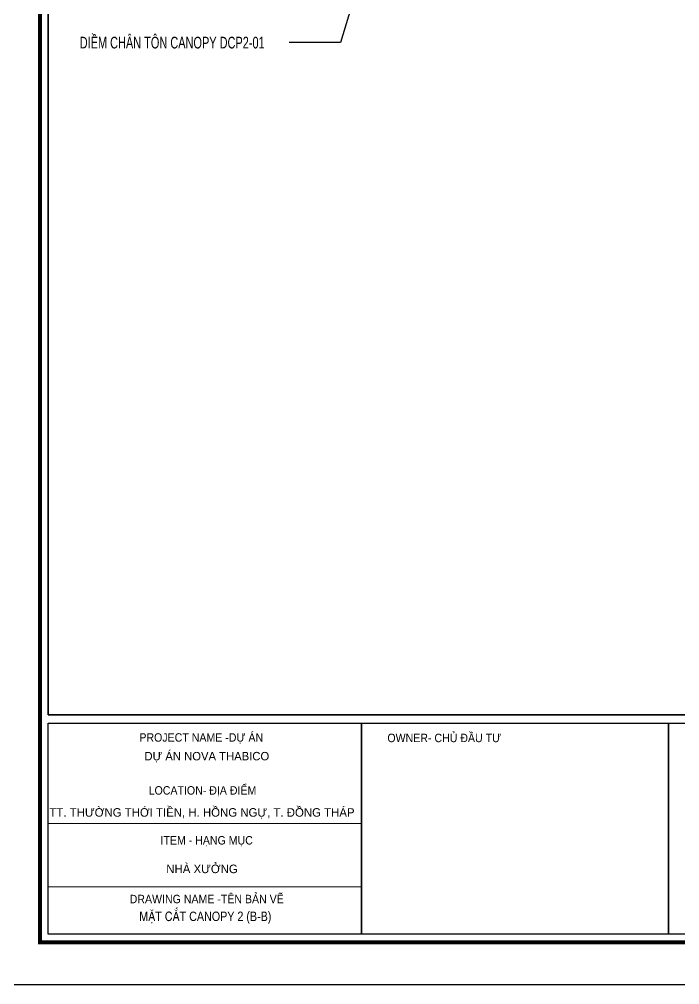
# Model space of a CAD drawing. Header units: inches. Extents: x 2 to 32666, y -5537 to 22.
# Drawn here: x 16059.9 to 16201.1, y -4544.5 to -4338.4 of the extents above; entities that cross this region are included whole.
import ezdxf
from ezdxf.enums import TextEntityAlignment as Align

# ---------------------------------------------------------------- set-up
doc = ezdxf.new("R2010")
doc.units = ezdxf.units.IN
doc.header["$MEASUREMENT"] = 0
for name, color, linetype in [('2', 2, 'Continuous'), ('3', 3, 'Continuous'), ('7', 7, 'Continuous'), ('BAO KHUNG', 31, 'Continuous'), ('DIM', 8, 'Continuous'), ('NET IN', 3, 'Continuous')]:
    doc.layers.add(name, color=color, linetype=linetype)
doc.layers.add('Cover text', color=7, linetype='Continuous', true_color=0x52370f)
doc.layers.add('S-Hatch', color=8, linetype='Continuous', lineweight=9)
doc.styles.add('ST1', font='vnshx.shx', dxfattribs={"width": 0.7})
doc.styles.add('ST1H', font='vnshxh.shx', dxfattribs={"width": 0.7})
doc.styles.get("Standard").update_dxf_attribs({"font": 'arial.ttf'})
doc.styles.add('style1', font='VHAVAN.TTF')
doc.styles.add('TIEU DE', font='Vharialn.ttf')
doc.dimstyles.new('15', dxfattribs={"dimtxt": 2.5, "dimasz": 1, "dimexe": 1, "dimexo": 0, "dimgap": 1, "dimtad": 1, "dimdec": 0, "dimlfac": 15, "dimzin": 0, "dimdsep": 46, "dimtxsty": 'ST1', "dimblk": 'OBLIQUE', "dimcen": 1, "dimdle": 1, "dimclrd": 8, "dimclre": 8, "dimclrt": 3, "dimadec": 0, "dimazin": 0, "dimtfac": 1, "dimtdec": 0, "dimtix": 1, "dimtmove": 1, "dimatfit": 0, "dimldrblk": 'DOT', "dimfxl": 0, "dimtolj": 1, "dimtzin": 0, "dimlwd": -1, "dimlwe": -1, "dimarcsym": 0})

# ---------------------------------------------------------------- blocks, each defined once
blk = doc.blocks.new('kt kien truc 1')
at = {"layer": '2', "color": 157, "linetype": 'Continuous'}
blk.add_lwpolyline([(0, 420), (594, 420), (594, 0), (0, 0)], close=True, dxfattribs=at)
at = {"layer": '7', "color": 147, "linetype": 'Continuous'}
blk.add_lwpolyline([(12.33, 57.61), (581.67, 57.61), (581.67, 409.19), (12.33, 409.19)], close=True, dxfattribs=at)
at = {"layer": 'BAO KHUNG', "color": 167, "linetype": 'Continuous', "const_width": 0.871}
blk.add_lwpolyline([(10.59, 9.07), (583.41, 9.07), (583.41, 410.93), (10.59, 410.93)], close=True, dxfattribs=at)
at = {"layer": 'BAO KHUNG', "color": 7}
for points in [[(12.33, 55.81), (79.28, 55.81), (79.28, 10.81), (12.33, 10.81)], [(79.28, 55.81), (144.95, 55.81), (144.95, 10.81), (79.28, 10.81)], [(144.95, 55.81), (285.8, 55.81), (285.8, 10.81), (144.95, 10.81)]]:
    blk.add_lwpolyline(points, close=True, dxfattribs=at)
at = {"layer": 'S-Hatch'}
for p, q in [((12.33, 34.43), (79.28, 34.43)), ((79.28, 20.88), (12.33, 20.88))]:
    blk.add_line(p, q, dxfattribs=at)
at = {"layer": 'BAO KHUNG', "color": 7, "linetype": 'Continuous', "width": 0.9}
for s, p in [('PROJECT NAME -DỰ ÁN ', (45.37, 51.89)), ('LOCATION- ĐỊA ĐIỂM', (45.32, 40.59))]:
    blk.add_text(s, height=1.8, dxfattribs=at).set_placement(p, align=Align.CENTER)
for s, p in [(' OWNER- CHỦ ĐẦU TƯ', (84.21, 51.79)), ('ITEM - HẠNG MỤC ', (36.35, 29.93)), ('DRAWING NAME -TÊN BẢN VẼ ', (29.76, 17.39))]:
    blk.add_text(s, height=1.8, dxfattribs=at).set_placement(p)
at = {"layer": 'Cover text', "linetype": 'Continuous', "style": 'style1'}
for s, height, p in [('dù ¸n nova thabico', 1.8, (46.25, 47.9)), ('tt. th\xadêng thíi tiÒn, h. hång ngù, t. ®ång th¸p', 1.8225, (45.22, 35.87)), ('NHµ X¦ëNG', 1.823, (45.22, 23.82))]:
    blk.add_text(s, height=height, dxfattribs=at).set_placement(p, align=Align.CENTER)
at = {"layer": 'Cover text', "ltscale": 0.5, "style": 'TIEU DE'}
for tag, p in [('STT', (555.05, 15.58)), ('TENBANVE', (45.93, 14.6))]:
    blk.add_attdef(tag, text='', height=2, dxfattribs=at).set_placement(p, align=Align.MIDDLE_CENTER)
blk = doc.blocks.new('_Dot')
at = {"color": 0, "linetype": 'ByBlock', "lineweight": -2}
blk.add_line((-0.5, 0), (-1, 0), dxfattribs=at)
at = {"color": 0, "linetype": 'ByBlock', "const_width": 0.5}
blk.add_lwpolyline([(-0.25, 0, 1), (0.25, 0, 1)], format="xyb", close=True, dxfattribs=at)
blk = doc.blocks.new('_Oblique')
at = {"color": 0, "linetype": 'ByBlock', "lineweight": -2}
blk.add_line((-0.5, -0.5), (0.5, 0.5), dxfattribs=at)

msp = doc.modelspace()

# ---------------------------------------------------------------- linework, layer by layer
at = {"layer": 'DIM'}
msp.add_lwpolyline([(16066.1005, -4135.3349), (16635.4384, -4135.3349), (16635.4384, -4486.9148), (16066.1005, -4486.9148)], close=True, dxfattribs=at)
at = {"layer": 'NET IN'}
msp.add_lwpolyline([(16053.7695, -4124.5249), (16647.7695, -4124.5249), (16647.7695, -4544.5249), (16053.7695, -4544.5249)], close=True, dxfattribs=at)

# ---------------------------------------------------------------- block references
at = {"layer": '3'}
ref = msp.add_blockref('kt kien truc 1', (16053.7695, -4544.5249), dxfattribs=at)
ref.add_attrib('TENBANVE', 'MÆT C¾T CANOPY 2 (B-B)', dxfattribs={"ltscale": 0.5, "height": 2, "style": 'TIEU DE'}).set_placement((16099.6991, -4529.9218), align=Align.MIDDLE_CENTER)

# ---------------------------------------------------------------- texts
at = {"layer": '3', "style": 'ST1H', "width": 0.7}
msp.add_text('diÒm ch©n t«n canopy dcp2-01', height=2.5, dxfattribs=at).set_placement((16072.8481, -4344.6154))

# ---------------------------------------------------------------- leaders
at = {"layer": 'DIM'}
msp.add_leader([(16133.8891, -4325.6308), (16128.5979, -4343.3498), (16117.5908, -4343.3498)], dimstyle='15', override={"dimgap": 1, "dimtad": 0}, dxfattribs=at)

doc.saveas('drawing.dxf')
